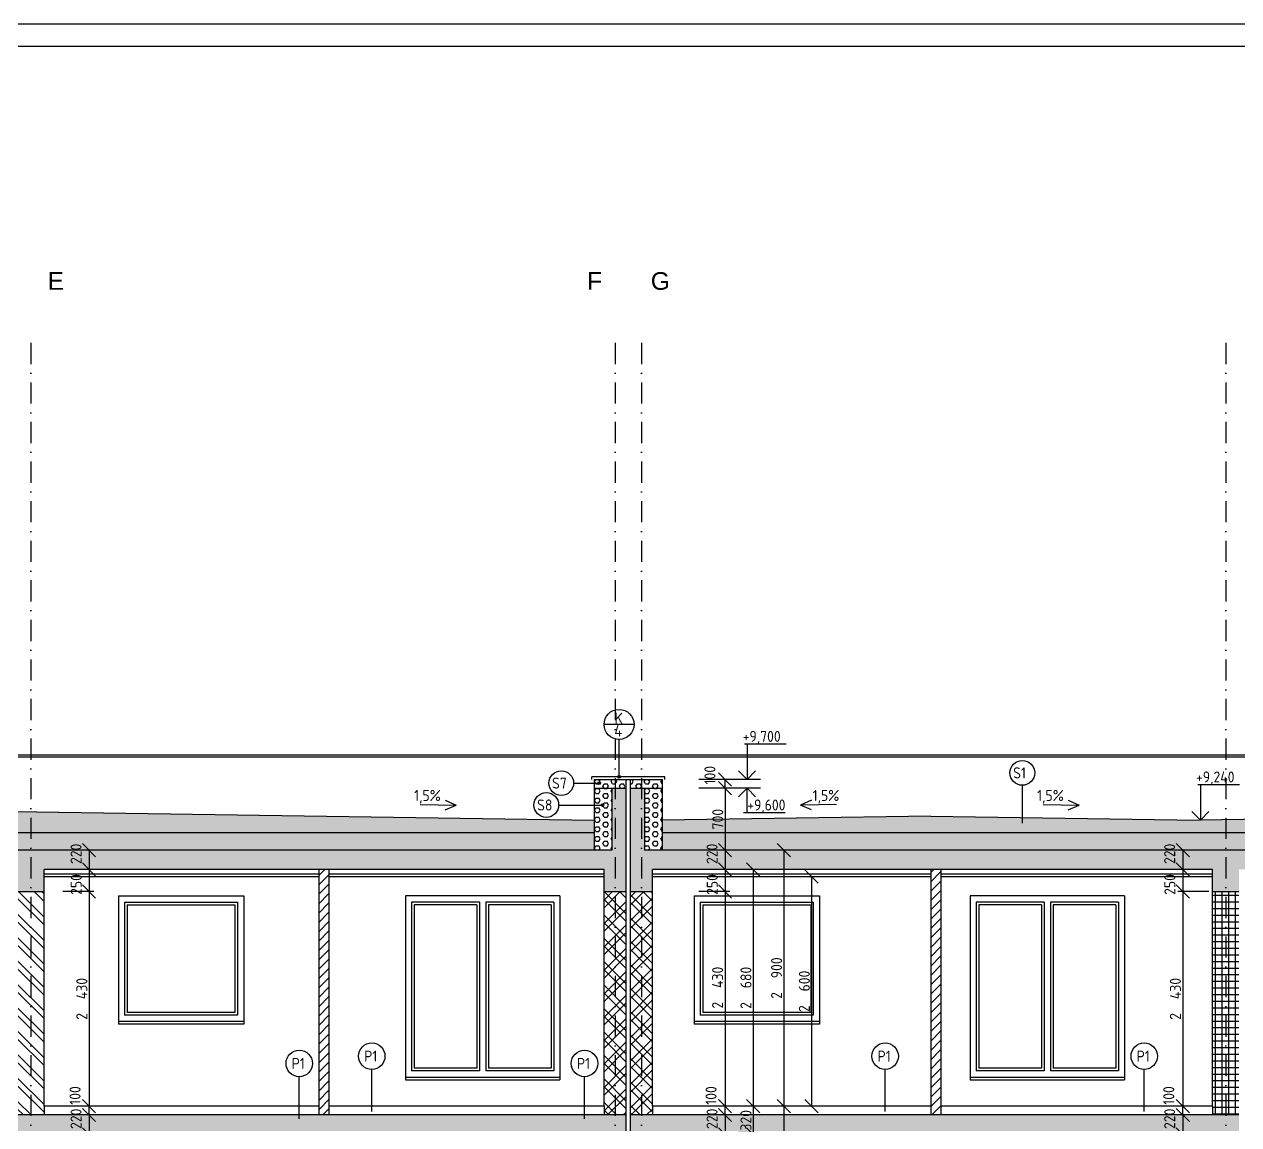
# Model space of a CAD drawing. Extents: x 3792242 to 5145247, y -1546315 to -1031918.
# Drawn here: x 4002137 to 4015889, y -1496340 to -1483880 of the extents above; entities that cross this region are included whole.
import ezdxf

# ---------------------------------------------------------------- set-up
doc = ezdxf.new("R2010")
doc.units = 0
doc.header["$MEASUREMENT"] = 0
doc.linetypes.add('BODKOCIARKOVANA_3', pattern=[5.6, 3, -1.3, 0, -1.3])
doc.layers.get('0').update_dxf_attribs({"linetype": 'CONTINUOUS'})
doc.layers.get('Defpoints').update_dxf_attribs({"color": 61, "linetype": 'CONTINUOUS'})
for name, color, linetype in [('KÓTY', 4, 'CONTINUOUS'), ('MÚRY', 1, 'CONTINUOUS'), ('OKNÁ', 143, 'CONTINUOUS'), ('osi', 253, 'CONTINUOUS'), ('POZEMOK', 7, 'CONTINUOUS'), ('TENKÁ', 7, 'CONTINUOUS'), ('ŠRAFY', 82, 'CONTINUOUS'), ('šrafy-múry', 8, 'CONTINUOUS')]:
    doc.layers.add(name, color=color, linetype=linetype)
doc.styles.add('styl1', font='arial.ttf')
doc.styles.add('STYLE1', font='isocp.shx')
doc.dimstyles.new('STANDARD-50', dxfattribs={"dimtxt": 125, "dimasz": 150, "dimexe": 10, "dimexo": 200, "dimgap": 20, "dimtad": 1, "dimdsep": 46, "dimlunit": 6, "dimtxsty": 'STYLE1', "dimblk1": 'OBLIQUE', "dimblk2": 'OBLIQUE', "dimsah": 1, "dimcen": 2.5, "dimse1": 1, "dimse2": 1, "dimadec": 0, "dimazin": 0, "dimtfac": 1, "dimtmove": 1, "dimatfit": 3, "dimldrblk": 'OBLIQUE', "dimfxl": 1, "dimtolj": 1, "dimtzin": 0, "dimarcsym": 0})
pattern_1 = [(45, (139723.04, 33513.66), (53.0330086, 194.4543648), [250, -50, 0, -50])]
pattern_2 = [(45, (-529698.46, 33513.66), (-53.0330086, 53.0330086), [])]
pattern_3 = [(135, (-573850.06, -355731.5), (-132.5825215, -132.5825215), []), (135, (-573850.06, -355643.1), (-132.5825215, -132.5825215), [])]
pattern_4 = [(45, (-529698.46, -368005.72), (-132.5825215, 132.5825215), []), (45, (-529610.07, -368005.72), (-132.5825215, 132.5825215), [])]
pattern_5 = [(0, (-1113810.456, 33513.662), (0, 37.5), [37.5, -37.5]), (90, (-1113810.456, 33513.662), (-37.5, 2e-15), [37.5, -37.5])]
pattern_6 = [(0, (-465982.956, 18680.16), (0, 54.12658774), [31.25, -62.5]), (120, (-465982.956, 18680.16), (-46.875, -27.06329387), [31.25, -62.5]), (60, (-465951.706, 18680.16), (-46.875, 27.06329387), [31.25, -62.5])]

# ---------------------------------------------------------------- blocks, each defined once
blk = doc.blocks.new('_OBLIQUE')
at = {"color": 0, "linetype": 'ByBlock'}
blk.add_line((-0.5, -0.5), (0.5, 0.5), dxfattribs=at)
blk = doc.blocks.new('*D49833')
at = {"layer": 'Defpoints', "color": 0}
for p in [(4002362, -1496230), (4002362, -1496450), (4002870, -1496450)]:
    blk.add_point(p, dxfattribs=at)
at = {"layer": 'KÓTY', "color": 0, "lineweight": -2, "ltscale": 0.25}
blk.add_line((4002870, -1496230), (4002870, -1496450), dxfattribs=at)
at = {"layer": 'KÓTY', "color": 0, "linetype": 'ByBlock', "lineweight": -2, "xscale": 150, "yscale": 150, "zscale": 150}
for p, rotation in [((4002870, -1496230), 90), ((4002870, -1496450), 270)]:
    blk.add_blockref('_OBLIQUE', p, dxfattribs=dict(at, rotation=rotation))
at = {"layer": 'KÓTY', "color": 0, "insert": (4002723, -1496273), "char_height": 125, "attachment_point": 5, "rotation": 90, "style": 'STYLE1'}
blk.add_mtext('\\A1;220', dxfattribs=at)
blk = doc.blocks.new('*D49834')
at = {"layer": 'Defpoints', "color": 0}
for p in [(4002362, -1496130), (4002870, -1496130), (4002362, -1496230)]:
    blk.add_point(p, dxfattribs=at)
at = {"layer": 'KÓTY', "color": 0, "lineweight": -2, "ltscale": 0.25}
blk.add_line((4002870, -1496230), (4002870, -1496130), dxfattribs=at)
at = {"layer": 'KÓTY', "color": 0, "linetype": 'ByBlock', "lineweight": -2, "xscale": 150, "yscale": 150, "zscale": 150}
for p, rotation in [((4002870, -1496130), 90), ((4002870, -1496230), 270)]:
    blk.add_blockref('_OBLIQUE', p, dxfattribs=dict(at, rotation=rotation))
at = {"layer": 'KÓTY', "color": 0, "insert": (4002712, -1496009), "char_height": 125, "attachment_point": 5, "rotation": 90, "style": 'STYLE1'}
blk.add_mtext('\\A1;100', dxfattribs=at)
blk = doc.blocks.new('*D49835')
at = {"layer": 'Defpoints', "color": 0}
for p in [(4002362, -1493700), (4002362, -1496130), (4002870, -1496130)]:
    blk.add_point(p, dxfattribs=at)
at = {"layer": 'KÓTY', "color": 0, "lineweight": -2, "ltscale": 0.25}
blk.add_line((4002870, -1493700), (4002870, -1496130), dxfattribs=at)
at = {"layer": 'KÓTY', "color": 0, "linetype": 'ByBlock', "lineweight": -2, "xscale": 150, "yscale": 150, "zscale": 150}
for p, rotation in [((4002870, -1493700), 90), ((4002870, -1496130), 270)]:
    blk.add_blockref('_OBLIQUE', p, dxfattribs=dict(at, rotation=rotation))
at = {"layer": 'KÓTY', "color": 0, "insert": (4002788, -1494915), "char_height": 125, "attachment_point": 5, "rotation": 90, "style": 'STYLE1'}
blk.add_mtext('\\A1;2ﾠ430', dxfattribs=at)
blk = doc.blocks.new('*D49836')
at = {"layer": 'Defpoints', "color": 0}
for p in [(4002362, -1493450), (4002362, -1493700), (4002870, -1493700)]:
    blk.add_point(p, dxfattribs=at)
at = {"layer": 'KÓTY', "color": 0, "lineweight": -2, "ltscale": 0.25}
blk.add_line((4002870, -1493450), (4002870, -1493700), dxfattribs=at)
at = {"layer": 'KÓTY', "color": 0, "linetype": 'ByBlock', "lineweight": -2, "xscale": 150, "yscale": 150, "zscale": 150}
for p, rotation in [((4002870, -1493450), 90), ((4002870, -1493700), 270)]:
    blk.add_blockref('_OBLIQUE', p, dxfattribs=dict(at, rotation=rotation))
at = {"layer": 'KÓTY', "color": 0, "insert": (4002726, -1493620), "char_height": 125, "attachment_point": 5, "rotation": 90, "style": 'STYLE1'}
blk.add_mtext('\\A1;250', dxfattribs=at)
blk = doc.blocks.new('*D49837')
at = {"layer": 'Defpoints', "color": 0}
for p in [(4002362, -1493230), (4002362, -1493450), (4002870, -1493450)]:
    blk.add_point(p, dxfattribs=at)
at = {"layer": 'KÓTY', "color": 0, "lineweight": -2, "ltscale": 0.25}
blk.add_line((4002870, -1493230), (4002870, -1493450), dxfattribs=at)
at = {"layer": 'KÓTY', "color": 0, "linetype": 'ByBlock', "lineweight": -2, "xscale": 150, "yscale": 150, "zscale": 150}
for p, rotation in [((4002870, -1493230), 90), ((4002870, -1493450), 270)]:
    blk.add_blockref('_OBLIQUE', p, dxfattribs=dict(at, rotation=rotation))
at = {"layer": 'KÓTY', "color": 0, "insert": (4002723, -1493273), "char_height": 125, "attachment_point": 5, "rotation": 90, "style": 'STYLE1'}
blk.add_mtext('\\A1;220', dxfattribs=at)
blk = doc.blocks.new('*D49849')
at = {"layer": 'Defpoints', "color": 0}
for p in [(4009564, -1496230), (4009564, -1496450), (4010072, -1496450)]:
    blk.add_point(p, dxfattribs=at)
at = {"layer": 'KÓTY', "color": 0, "lineweight": -2, "ltscale": 0.25}
blk.add_line((4010072, -1496230), (4010072, -1496450), dxfattribs=at)
at = {"layer": 'KÓTY', "color": 0, "linetype": 'ByBlock', "lineweight": -2, "xscale": 150, "yscale": 150, "zscale": 150}
for p, rotation in [((4010072, -1496230), 90), ((4010072, -1496450), 270)]:
    blk.add_blockref('_OBLIQUE', p, dxfattribs=dict(at, rotation=rotation))
at = {"layer": 'KÓTY', "color": 0, "insert": (4009925, -1496273), "char_height": 125, "attachment_point": 5, "rotation": 90, "style": 'STYLE1'}
blk.add_mtext('\\A1;220', dxfattribs=at)
blk = doc.blocks.new('*D49850')
at = {"layer": 'Defpoints', "color": 0}
for p in [(4009564, -1496130), (4010072, -1496130), (4009564, -1496230)]:
    blk.add_point(p, dxfattribs=at)
at = {"layer": 'KÓTY', "color": 0, "lineweight": -2, "ltscale": 0.25}
blk.add_line((4010072, -1496230), (4010072, -1496130), dxfattribs=at)
at = {"layer": 'KÓTY', "color": 0, "linetype": 'ByBlock', "lineweight": -2, "xscale": 150, "yscale": 150, "zscale": 150}
for p, rotation in [((4010072, -1496130), 90), ((4010072, -1496230), 270)]:
    blk.add_blockref('_OBLIQUE', p, dxfattribs=dict(at, rotation=rotation))
at = {"layer": 'KÓTY', "color": 0, "insert": (4009914, -1496009), "char_height": 125, "attachment_point": 5, "rotation": 90, "style": 'STYLE1'}
blk.add_mtext('\\A1;100', dxfattribs=at)
blk = doc.blocks.new('*D49851')
at = {"layer": 'Defpoints', "color": 0}
for p in [(4009564, -1493700), (4009564, -1496130), (4010072, -1496130)]:
    blk.add_point(p, dxfattribs=at)
at = {"layer": 'KÓTY', "color": 0, "lineweight": -2, "ltscale": 0.25}
blk.add_line((4010072, -1493700), (4010072, -1496130), dxfattribs=at)
at = {"layer": 'KÓTY', "color": 0, "linetype": 'ByBlock', "lineweight": -2, "xscale": 150, "yscale": 150, "zscale": 150}
for p, rotation in [((4010072, -1493700), 90), ((4010072, -1496130), 270)]:
    blk.add_blockref('_OBLIQUE', p, dxfattribs=dict(at, rotation=rotation))
at = {"layer": 'KÓTY', "color": 0, "insert": (4009988, -1494788), "char_height": 125, "attachment_point": 5, "rotation": 90, "style": 'STYLE1'}
blk.add_mtext('\\A1;2ﾠ430', dxfattribs=at)
blk = doc.blocks.new('*D49852')
at = {"layer": 'Defpoints', "color": 0}
for p in [(4009564, -1493450), (4009564, -1493700), (4010072, -1493700)]:
    blk.add_point(p, dxfattribs=at)
at = {"layer": 'KÓTY', "color": 0, "lineweight": -2, "ltscale": 0.25}
blk.add_line((4010072, -1493450), (4010072, -1493700), dxfattribs=at)
at = {"layer": 'KÓTY', "color": 0, "linetype": 'ByBlock', "lineweight": -2, "xscale": 150, "yscale": 150, "zscale": 150}
for p, rotation in [((4010072, -1493450), 90), ((4010072, -1493700), 270)]:
    blk.add_blockref('_OBLIQUE', p, dxfattribs=dict(at, rotation=rotation))
at = {"layer": 'KÓTY', "color": 0, "insert": (4009928, -1493620), "char_height": 125, "attachment_point": 5, "rotation": 90, "style": 'STYLE1'}
blk.add_mtext('\\A1;250', dxfattribs=at)
blk = doc.blocks.new('*D49853')
at = {"layer": 'Defpoints', "color": 0}
for p in [(4009564, -1493230), (4009564, -1493450), (4010072, -1493450)]:
    blk.add_point(p, dxfattribs=at)
at = {"layer": 'KÓTY', "color": 0, "lineweight": -2, "ltscale": 0.25}
blk.add_line((4010072, -1493230), (4010072, -1493450), dxfattribs=at)
at = {"layer": 'KÓTY', "color": 0, "linetype": 'ByBlock', "lineweight": -2, "xscale": 150, "yscale": 150, "zscale": 150}
for p, rotation in [((4010072, -1493230), 90), ((4010072, -1493450), 270)]:
    blk.add_blockref('_OBLIQUE', p, dxfattribs=dict(at, rotation=rotation))
at = {"layer": 'KÓTY', "color": 0, "insert": (4009925, -1493273), "char_height": 125, "attachment_point": 5, "rotation": 90, "style": 'STYLE1'}
blk.add_mtext('\\A1;220', dxfattribs=at)
blk = doc.blocks.new('*D49858')
at = {"layer": 'Defpoints', "color": 0}
for p in [(4009182, -1492530), (4009162, -1493230), (4010072, -1493230)]:
    blk.add_point(p, dxfattribs=at)
at = {"layer": 'KÓTY', "color": 0, "lineweight": -2, "ltscale": 0.25}
blk.add_line((4010072, -1492530), (4010072, -1493230), dxfattribs=at)
at = {"layer": 'KÓTY', "color": 0, "linetype": 'ByBlock', "lineweight": -2, "xscale": 150, "yscale": 150, "zscale": 150}
for p, rotation in [((4010072, -1492530), 90), ((4010072, -1493230), 270)]:
    blk.add_blockref('_OBLIQUE', p, dxfattribs=dict(at, rotation=rotation))
at = {"layer": 'KÓTY', "color": 0, "insert": (4009990, -1492880), "char_height": 125, "attachment_point": 5, "rotation": 90, "style": 'STYLE1'}
blk.add_mtext('\\A1;700', dxfattribs=at)
blk = doc.blocks.new('*D49859')
at = {"layer": 'Defpoints', "color": 0}
for p in [(4009182, -1492430), (4010072, -1492430), (4009182, -1492530)]:
    blk.add_point(p, dxfattribs=at)
at = {"layer": 'KÓTY', "color": 0, "lineweight": -2, "ltscale": 0.25}
blk.add_line((4010072, -1492530), (4010072, -1492430), dxfattribs=at)
at = {"layer": 'KÓTY', "color": 0, "linetype": 'ByBlock', "lineweight": -2, "xscale": 150, "yscale": 150, "zscale": 150}
for p, rotation in [((4010072, -1492430), 90), ((4010072, -1492530), 270)]:
    blk.add_blockref('_OBLIQUE', p, dxfattribs=dict(at, rotation=rotation))
at = {"layer": 'KÓTY', "color": 0, "insert": (4009901, -1492382), "char_height": 125, "attachment_point": 5, "rotation": 90, "style": 'STYLE1'}
blk.add_mtext('\\A1;100', dxfattribs=at)
blk = doc.blocks.new('*D49871')
at = {"layer": 'Defpoints', "color": 0}
for p in [(4014747, -1496230), (4014747, -1496450), (4015255, -1496450)]:
    blk.add_point(p, dxfattribs=at)
at = {"layer": 'KÓTY', "color": 0, "lineweight": -2, "ltscale": 0.25}
blk.add_line((4015255, -1496230), (4015255, -1496450), dxfattribs=at)
at = {"layer": 'KÓTY', "color": 0, "linetype": 'ByBlock', "lineweight": -2, "xscale": 150, "yscale": 150, "zscale": 150}
for p, rotation in [((4015255, -1496230), 90), ((4015255, -1496450), 270)]:
    blk.add_blockref('_OBLIQUE', p, dxfattribs=dict(at, rotation=rotation))
at = {"layer": 'KÓTY', "color": 0, "insert": (4015107, -1496273), "char_height": 125, "attachment_point": 5, "rotation": 90, "style": 'STYLE1'}
blk.add_mtext('\\A1;220', dxfattribs=at)
blk = doc.blocks.new('*D49872')
at = {"layer": 'Defpoints', "color": 0}
for p in [(4014747, -1496130), (4015255, -1496130), (4014747, -1496230)]:
    blk.add_point(p, dxfattribs=at)
at = {"layer": 'KÓTY', "color": 0, "lineweight": -2, "ltscale": 0.25}
blk.add_line((4015255, -1496230), (4015255, -1496130), dxfattribs=at)
at = {"layer": 'KÓTY', "color": 0, "linetype": 'ByBlock', "lineweight": -2, "xscale": 150, "yscale": 150, "zscale": 150}
for p, rotation in [((4015255, -1496130), 90), ((4015255, -1496230), 270)]:
    blk.add_blockref('_OBLIQUE', p, dxfattribs=dict(at, rotation=rotation))
at = {"layer": 'KÓTY', "color": 0, "insert": (4015097, -1496009), "char_height": 125, "attachment_point": 5, "rotation": 90, "style": 'STYLE1'}
blk.add_mtext('\\A1;100', dxfattribs=at)
blk = doc.blocks.new('*D49873')
at = {"layer": 'Defpoints', "color": 0}
for p in [(4014747, -1493700), (4014747, -1496130), (4015255, -1496130)]:
    blk.add_point(p, dxfattribs=at)
at = {"layer": 'KÓTY', "color": 0, "lineweight": -2, "ltscale": 0.25}
blk.add_line((4015255, -1493700), (4015255, -1496130), dxfattribs=at)
at = {"layer": 'KÓTY', "color": 0, "linetype": 'ByBlock', "lineweight": -2, "xscale": 150, "yscale": 150, "zscale": 150}
for p, rotation in [((4015255, -1493700), 90), ((4015255, -1496130), 270)]:
    blk.add_blockref('_OBLIQUE', p, dxfattribs=dict(at, rotation=rotation))
at = {"layer": 'KÓTY', "color": 0, "insert": (4015172, -1494915), "char_height": 125, "attachment_point": 5, "rotation": 90, "style": 'STYLE1'}
blk.add_mtext('\\A1;2ﾠ430', dxfattribs=at)
blk = doc.blocks.new('*D49874')
at = {"layer": 'Defpoints', "color": 0}
for p in [(4014747, -1493450), (4014747, -1493700), (4015255, -1493700)]:
    blk.add_point(p, dxfattribs=at)
at = {"layer": 'KÓTY', "color": 0, "lineweight": -2, "ltscale": 0.25}
blk.add_line((4015255, -1493450), (4015255, -1493700), dxfattribs=at)
at = {"layer": 'KÓTY', "color": 0, "linetype": 'ByBlock', "lineweight": -2, "xscale": 150, "yscale": 150, "zscale": 150}
for p, rotation in [((4015255, -1493450), 90), ((4015255, -1493700), 270)]:
    blk.add_blockref('_OBLIQUE', p, dxfattribs=dict(at, rotation=rotation))
at = {"layer": 'KÓTY', "color": 0, "insert": (4015110, -1493620), "char_height": 125, "attachment_point": 5, "rotation": 90, "style": 'STYLE1'}
blk.add_mtext('\\A1;250', dxfattribs=at)
blk = doc.blocks.new('*D49875')
at = {"layer": 'Defpoints', "color": 0}
for p in [(4014747, -1493230), (4014747, -1493450), (4015255, -1493450)]:
    blk.add_point(p, dxfattribs=at)
at = {"layer": 'KÓTY', "color": 0, "lineweight": -2, "ltscale": 0.25}
blk.add_line((4015255, -1493230), (4015255, -1493450), dxfattribs=at)
at = {"layer": 'KÓTY', "color": 0, "linetype": 'ByBlock', "lineweight": -2, "xscale": 150, "yscale": 150, "zscale": 150}
for p, rotation in [((4015255, -1493230), 90), ((4015255, -1493450), 270)]:
    blk.add_blockref('_OBLIQUE', p, dxfattribs=dict(at, rotation=rotation))
at = {"layer": 'KÓTY', "color": 0, "insert": (4015107, -1493273), "char_height": 125, "attachment_point": 5, "rotation": 90, "style": 'STYLE1'}
blk.add_mtext('\\A1;220', dxfattribs=at)
blk = doc.blocks.new('*D49950')
at = {"layer": 'Defpoints', "color": 0}
for p in [(4009569, -1493450), (4009569, -1496130), (4010392, -1496130)]:
    blk.add_point(p, dxfattribs=at)
at = {"layer": 'KÓTY', "color": 0, "lineweight": -2, "ltscale": 0.25}
blk.add_line((4010392, -1493450), (4010392, -1496130), dxfattribs=at)
at = {"layer": 'KÓTY', "color": 0, "linetype": 'ByBlock', "lineweight": -2, "xscale": 150, "yscale": 150, "zscale": 150}
for p, rotation in [((4010392, -1493450), 90), ((4010392, -1496130), 270)]:
    blk.add_blockref('_OBLIQUE', p, dxfattribs=dict(at, rotation=rotation))
at = {"layer": 'KÓTY', "color": 0, "insert": (4010309, -1494790), "char_height": 125, "attachment_point": 5, "rotation": 90, "style": 'STYLE1'}
blk.add_mtext('\\A1;2ﾠ680', dxfattribs=at)
blk = doc.blocks.new('*D49951')
at = {"layer": 'Defpoints', "color": 0}
for p in [(4010392, -1496130), (4010392, -1496450), (4010392, -1496450)]:
    blk.add_point(p, dxfattribs=at)
at = {"layer": 'KÓTY', "color": 0, "lineweight": -2, "ltscale": 0.25}
blk.add_line((4010392, -1496130), (4010392, -1496450), dxfattribs=at)
at = {"layer": 'KÓTY', "color": 0, "linetype": 'ByBlock', "lineweight": -2, "xscale": 150, "yscale": 150, "zscale": 150}
for p, rotation in [((4010392, -1496130), 90), ((4010392, -1496450), 270)]:
    blk.add_blockref('_OBLIQUE', p, dxfattribs=dict(at, rotation=rotation))
at = {"layer": 'KÓTY', "color": 0, "insert": (4010309, -1496290), "char_height": 125, "attachment_point": 5, "rotation": 90, "style": 'STYLE1'}
blk.add_mtext('\\A1;320', dxfattribs=at)
blk = doc.blocks.new('*D49957')
at = {"layer": 'Defpoints', "color": 0}
for p in [(4010738, -1493230), (4010738, -1496130), (4010738, -1496130)]:
    blk.add_point(p, dxfattribs=at)
at = {"layer": 'KÓTY', "color": 0, "lineweight": -2, "ltscale": 0.25}
blk.add_line((4010738, -1493230), (4010738, -1496130), dxfattribs=at)
at = {"layer": 'KÓTY', "color": 0, "linetype": 'ByBlock', "lineweight": -2, "xscale": 150, "yscale": 150, "zscale": 150}
for p, rotation in [((4010738, -1493230), 90), ((4010738, -1496130), 270)]:
    blk.add_blockref('_OBLIQUE', p, dxfattribs=dict(at, rotation=rotation))
at = {"layer": 'KÓTY', "color": 0, "insert": (4010656, -1494680), "char_height": 125, "attachment_point": 5, "rotation": 90, "style": 'STYLE1'}
blk.add_mtext('\\A1;2ﾠ900', dxfattribs=at)
blk = doc.blocks.new('*D49958')
at = {"layer": 'Defpoints', "color": 0}
for p in [(4010738, -1496130), (4010738, -1499130), (4010738, -1499130)]:
    blk.add_point(p, dxfattribs=at)
at = {"layer": 'KÓTY', "color": 0, "lineweight": -2, "ltscale": 0.25}
blk.add_line((4010738, -1496130), (4010738, -1499130), dxfattribs=at)
at = {"layer": 'KÓTY', "color": 0, "linetype": 'ByBlock', "lineweight": -2, "xscale": 150, "yscale": 150, "zscale": 150}
for p, rotation in [((4010738, -1496130), 90), ((4010738, -1499130), 270)]:
    blk.add_blockref('_OBLIQUE', p, dxfattribs=dict(at, rotation=rotation))
at = {"layer": 'KÓTY', "color": 0, "insert": (4010656, -1497630), "char_height": 125, "attachment_point": 5, "rotation": 90, "style": 'STYLE1'}
blk.add_mtext('\\A1;3ﾠ000', dxfattribs=at)
blk = doc.blocks.new('*D49961')
at = {"layer": 'Defpoints', "color": 0}
for p in [(4010713, -1493530), (4010713, -1496130), (4011052, -1496130)]:
    blk.add_point(p, dxfattribs=at)
at = {"layer": 'KÓTY', "color": 0, "lineweight": -2, "ltscale": 0.25}
blk.add_line((4011052, -1493530), (4011052, -1496130), dxfattribs=at)
at = {"layer": 'KÓTY', "color": 0, "linetype": 'ByBlock', "lineweight": -2, "xscale": 150, "yscale": 150, "zscale": 150}
for p, rotation in [((4011052, -1493530), 90), ((4011052, -1496130), 270)]:
    blk.add_blockref('_OBLIQUE', p, dxfattribs=dict(at, rotation=rotation))
at = {"layer": 'KÓTY', "color": 0, "insert": (4010970, -1494830), "char_height": 125, "attachment_point": 5, "rotation": 90, "style": 'STYLE1'}
blk.add_mtext('\\A1;2ﾠ600', dxfattribs=at)

msp = doc.modelspace()

# ---------------------------------------------------------------- hatches: boundary and pattern name
at = {"layer": 'TENKÁ'}
h = msp.add_hatch(color=256, dxfattribs=at)
h.dxf.hatch_style = 1
h.paths.add_polyline_path([(4008646.044, -1492457.338, 2.414213563), (4008661.044, -1492472.338, 0.414213562)])
h = msp.add_hatch(color=256, dxfattribs=at)
h.dxf.hatch_style = 1
h.paths.add_polyline_path([(4008872.044, -1492385.108, 2.414213562), (4008887.044, -1492400.108, 0.414213562)])
h = msp.add_hatch(color=256, dxfattribs=at)
h.dxf.hatch_style = 1
h.paths.add_polyline_path([(4008684.044, -1492705.014, 2.414213563), (4008699.044, -1492720.014, 0.414213562)])
at = {"layer": 'ŠRAFY'}
h = msp.add_hatch(dxfattribs=at)
h.set_pattern_fill('HEX', color=256, scale=250)
h.set_pattern_definition(pattern_6)
h.paths.add_polyline_path([(4008592.044, -1492430.108), (4008592.044, -1492530.108), (4008792.044, -1492530.108), (4008952.044, -1492530.108), (4008952.044, -1492430.108)])
h = msp.add_hatch(dxfattribs=at)
h.set_pattern_fill('HEX', color=256, scale=250)
h.set_pattern_definition(pattern_6)
h.paths.add_polyline_path([(4009002.044, -1492530.108), (4009162.044, -1492530.108), (4009362.044, -1492530.108), (4009362.044, -1492430.108), (4009002.044, -1492430.108)])
h = msp.add_hatch(dxfattribs=at)
h.set_pattern_fill('HEX', color=256, scale=250)
h.set_pattern_definition(pattern_6)
h.paths.add_polyline_path([(4008592.044, -1493230.108), (4008792.044, -1493230.108), (4008792.044, -1492530.108), (4008592.044, -1492530.108), (4008592.044, -1492890.108), (4008592.044, -1493030.108)])
h = msp.add_hatch(dxfattribs=at)
h.set_pattern_fill('HEX', color=256, scale=250)
h.set_pattern_definition(pattern_6)
h.paths.add_polyline_path([(4009162.044, -1493230.108), (4009362.044, -1493230.108), (4009362.044, -1492890.108), (4009362.044, -1492530.108), (4009162.044, -1492530.108)])
h = msp.add_hatch(dxfattribs=at)
h.set_pattern_fill('SQUARE', color=256, scale=300)
h.set_pattern_definition(pattern_5)
h.paths.add_polyline_path([(4030172.044, -1493030.108), (4030337.257, -1493030.108), (4030422.044, -1493030.108), (4030422.044, -1493110.108), (4030422.044, -1493230.108), (4030422.044, -1493450.108), (4030054.221, -1493450.108), (4029304.221, -1493450.108), (4029172.044, -1493450.108), (4029172.044, -1493500.108), (4030431.886, -1493500.108), (4030429.543, -1492725.102), (4030416.945, -1492725.102), (4030414.132, -1492847.55), (4030406.074, -1492864.039), (4030413.851, -1492868.53), (4030416.945, -1492873.696), (4030413.57, -1492877.915), (4030414.132, -1492997.55), (4030406.074, -1493014.039), (4030413.851, -1493018.53), (4030415.532, -1493022.29), (4030382.821, -1493022.29), (4030377.158, -1493022.29), (4030373.606, -1493025.102), (4030340.632, -1493022.29), (4030340.07, -1493015.563), (4030340.07, -1492878.477), (4030337.257, -1492875.102), (4030337.257, -1492803.248), (4030282.857, -1492803.248), (4029130.474, -1492785.132), (4022132.044, -1492890.108), (4020592.044, -1492812.858), (4018192.044, -1492848.858), (4015442.044, -1492890.108), (4013439.044, -1492860.063), (4012402.044, -1492844.508), (4009362.044, -1492890.108), (4009362.044, -1493030.108)])
h.paths.add_polyline_path([(4009864.544, -1493023.907), (4009864.544, -1492736.309), (4010114.544, -1492736.309), (4010114.544, -1493023.907)], flags=24)
h.paths.add_polyline_path([(4030409.916, -1493013.01), (4030413.851, -1493018.53), (4030406.074, -1493014.039), (4030414.132, -1492997.55)], flags=16)
h.paths.add_polyline_path([(4030414.132, -1492847.55), (4030409.916, -1492863.01), (4030413.851, -1492868.53), (4030406.074, -1492864.039)], flags=16)
edge = h.paths.add_edge_path(flags=16)
edge.add_arc((4030310.539, -1493018.696), 1.406, 93.3424489, 81.0237425, ccw=False)
edge = h.paths.add_edge_path(flags=16)
edge.add_arc((4030297.414, -1493023.696), 1.406, 0.0001816, 270, ccw=False)
edge = h.paths.add_edge_path(flags=16)
edge.add_arc((4030292.056, -1493018.045), 4.463, 355.5966417, 318.7537645)
edge = h.paths.add_edge_path(flags=16)
edge.add_arc((4030295.445, -1493021.549), 0.563, 180.0018328, 93.3409002, ccw=False)
edge = h.paths.add_edge_path(flags=16)
edge.add_arc((4030308.57, -1493021.727), 0.562, 269.9985301, 217.3621605, ccw=False)
edge = h.paths.add_edge_path(flags=16)
edge.add_arc((4030299.382, -1493021.727), 0.562, 270.0014701, 359.9963955)
h.paths.add_polyline_path([(4029357.044, -1493417.137), (4029357.044, -1493129.539), (4029607.044, -1493129.539), (4029607.044, -1493417.137)], flags=24)
h.paths.add_polyline_path([(4022658.044, -1493417.137), (4022658.044, -1493129.539), (4022908.044, -1493129.539), (4022908.044, -1493417.137)], flags=24)
h.paths.add_polyline_path([(4014982.044, -1493417.137), (4014982.044, -1493129.539), (4015232.044, -1493129.539), (4015232.044, -1493417.137)], flags=24)
h.paths.add_polyline_path([(4009799.544, -1493417.137), (4009799.544, -1493129.539), (4010049.544, -1493129.539), (4010049.544, -1493417.137)], flags=24)
h = msp.add_hatch(dxfattribs=at)
h.set_pattern_fill('SQUARE', color=256, scale=300)
h.set_pattern_definition(pattern_5)
h.paths.add_polyline_path([(4008592.044, -1493030.108), (4008592.044, -1492890.108), (4002277.044, -1492795.383), (4000039.044, -1492828.953), (3996116.544, -1492887.791), (3995962.044, -1492890.108), (3995962.044, -1493030.108), (4000837.503, -1493030.108)])
h.paths.add_polyline_path([(3997794.846, -1492803.397), (3998301.645, -1492803.397), (3998301.645, -1493003.511), (3997794.846, -1493003.511)], flags=9)
h = msp.add_hatch(dxfattribs=at)
h.set_pattern_fill('SQUARE', color=256, scale=300)
h.set_pattern_definition(pattern_5)
h.paths.add_polyline_path([(3997846.003, -1493230.108), (4008592.044, -1493230.108), (4008592.044, -1493030.108), (3997846.003, -1493030.108), (3997846.003, -1493230.108)])
h = msp.add_hatch(dxfattribs=at)
h.set_pattern_fill('SQUARE', color=256, scale=300)
h.set_pattern_definition(pattern_5)
h.paths.add_polyline_path([(4030172.044, -1493030.108), (4009362.044, -1493030.108), (4009362.044, -1493230.108), (4030172.044, -1493230.108), (4030172.044, -1493110.108)])
h.paths.add_polyline_path([(4029357.044, -1493417.137), (4029357.044, -1493129.539), (4029607.044, -1493129.539), (4029607.044, -1493417.137)], flags=24)
h.paths.add_polyline_path([(4022658.044, -1493417.137), (4022658.044, -1493129.539), (4022908.044, -1493129.539), (4022908.044, -1493417.137)], flags=24)
h.paths.add_polyline_path([(4014982.044, -1493417.137), (4014982.044, -1493129.539), (4015232.044, -1493129.539), (4015232.044, -1493417.137)], flags=24)
h.paths.add_polyline_path([(4009799.544, -1493417.137), (4009799.544, -1493129.539), (4010049.544, -1493129.539), (4010049.544, -1493417.137)], flags=24)
at = {"layer": 'ŠRAFY', "ltscale": 0.25}
h = msp.add_hatch(dxfattribs=at)
h.set_pattern_fill('ANSI31', color=256, scale=600, style=0)
h.set_pattern_definition(pattern_2)
h.paths.add_polyline_path([(4005587.044, -1496230.108), (4005587.044, -1496130.108), (4005587.044, -1493450.108), (4005472.044, -1493450.108), (4005472.044, -1496130.108), (4005472.044, -1496230.108)])
h = msp.add_hatch(dxfattribs=at)
h.set_pattern_fill('ANSI31', color=256, scale=600, style=0)
h.set_pattern_definition(pattern_2)
h.paths.add_polyline_path([(4012517.044, -1496230.108), (4012517.044, -1496130.108), (4012517.044, -1493450.108), (4012402.044, -1493450.108), (4012402.044, -1496130.108), (4012402.044, -1496230.108)])
at = {"layer": 'ŠRAFY'}
h = msp.add_hatch(dxfattribs=at)
h.set_pattern_fill('ANSI32', color=256, scale=500, angle=90)
h.set_pattern_definition([(135, (-573850.06, -355731.5), (-132.5825215, -132.5825215), []), (135, (-573850.06, -355643.1), (-132.5825215, -132.5825215), [])])
h.paths.add_polyline_path([(4002362.044, -1496230.108), (4002362.044, -1496130.108), (4002362.044, -1493700.108), (4002062.044, -1493700.108), (4002062.044, -1496130.108), (4002062.044, -1496230.108)])
h = msp.add_hatch(dxfattribs=at)
h.set_pattern_fill('ANSI32', color=256, scale=500, angle=90)
h.set_pattern_definition(pattern_3)
h.paths.add_polyline_path([(4008702.044, -1493700.108), (4008702.044, -1496130.108), (4008702.044, -1496230.108), (4008952.044, -1496230.108), (4008952.044, -1493700.108)])
h = msp.add_hatch(dxfattribs=at)
h.set_pattern_fill('ANSI32', color=256, scale=500)
h.set_pattern_definition(pattern_4)
h.paths.add_polyline_path([(4008702.044, -1493700.108), (4008702.044, -1496130.108), (4008702.044, -1496230.108), (4008952.044, -1496230.108), (4008952.044, -1493700.108)])
h = msp.add_hatch(dxfattribs=at)
h.set_pattern_fill('ANSI32', color=256, scale=500, angle=90)
h.set_pattern_definition(pattern_3)
h.paths.add_polyline_path([(4009252.044, -1493700.108), (4009002.044, -1493700.108), (4009002.044, -1496230.108), (4009252.044, -1496230.108), (4009252.044, -1496130.108)])
h = msp.add_hatch(dxfattribs=at)
h.set_pattern_fill('ANSI32', color=256, scale=500)
h.set_pattern_definition(pattern_4)
h.paths.add_polyline_path([(4009252.044, -1493700.108), (4009002.044, -1493700.108), (4009002.044, -1496230.108), (4009252.044, -1496230.108), (4009252.044, -1496130.108)])
at = {"layer": 'ŠRAFY', "ltscale": 0.25}
h = msp.add_hatch(dxfattribs=at)
h.set_pattern_fill('ANSI37', color=256, scale=600, angle=45)
h.set_pattern_definition([(90, (-4394274.13, 206283.9), (-75, 1e-14), []), (180, (-4394274.13, 206283.9), (-1e-14, -75), [])])
h.paths.add_polyline_path([(4015892.044, -1496230.108), (4015892.044, -1496130.108), (4015892.044, -1493700.108), (4015592.044, -1493700.108), (4015592.044, -1496130.108), (4015592.044, -1496230.108)])
at = {"layer": 'šrafy-múry'}
h = msp.add_hatch(dxfattribs=at)
h.set_pattern_fill('ANSI36', color=253, scale=800, angle=360)
h.set_pattern_definition(pattern_1)
h.paths.add_polyline_path([(4030422.044, -1493230.108), (4009362.044, -1493230.108), (4009162.044, -1493230.108), (4009162.044, -1492530.108), (4009002.044, -1492530.108), (4009002.044, -1493700.108), (4009252.044, -1493700.108), (4009252.044, -1493450.108), (4012402.044, -1493450.108), (4012517.044, -1493450.108), (4015592.044, -1493450.108), (4015592.044, -1493700.108), (4015892.044, -1493700.108), (4015892.044, -1493450.108), (4022232.044, -1493450.108), (4022232.044, -1493700.108), (4022532.044, -1493700.108), (4022532.044, -1493450.108), (4028872.044, -1493450.108), (4028872.044, -1493700.108), (4029172.044, -1493700.108), (4029172.044, -1493450.108), (4030422.044, -1493450.108)])
h.paths.add_polyline_path([(4031322.044, -1493450.108), (4032187.044, -1493450.108), (4032302.044, -1493450.108), (4035512.044, -1493450.108), (4035512.044, -1493700.108), (4035812.044, -1493700.108), (4035812.044, -1493450.108), (4042092.044, -1493450.108), (4042092.044, -1493700.108), (4042432.044, -1493700.108), (4042432.044, -1492280.108), (4042272.044, -1492280.108), (4042272.044, -1493230.108), (4042072.044, -1493230.108), (4031322.044, -1493230.108)])
h = msp.add_hatch(dxfattribs=at)
h.set_pattern_fill('ANSI36', color=253, scale=800, angle=360)
h.set_pattern_definition(pattern_1)
h.paths.add_polyline_path([(3983657.044, -1493450.108), (3983737.044, -1493450.108), (3988782.044, -1493450.108), (3988782.044, -1493700.108), (3989082.044, -1493700.108), (3989082.044, -1493450.108), (3989082.044, -1493230.108), (3983657.044, -1493230.108)])
h.paths.add_polyline_path([(3991382.044, -1493450.108), (3995422.044, -1493450.108), (3995422.044, -1493700.108), (3995722.044, -1493700.108), (3995722.044, -1493450.108), (4002062.044, -1493450.108), (4002062.044, -1493700.108), (4002362.044, -1493700.108), (4002362.044, -1493450.108), (4005472.044, -1493450.108), (4005587.044, -1493450.108), (4008702.044, -1493450.108), (4008702.044, -1493700.108), (4008952.044, -1493700.108), (4008952.044, -1492530.108), (4008792.044, -1492530.108), (4008792.044, -1493230.108), (3991382.044, -1493230.108)])
h = msp.add_hatch(dxfattribs=at)
h.set_pattern_fill('ANSI36', color=253, scale=800, angle=360)
h.set_pattern_definition(pattern_1)
h.paths.add_polyline_path([(3989082.044, -1496230.108), (3983657.044, -1496230.108), (3983657.044, -1496450.108), (3983737.044, -1496450.108), (3988782.044, -1496450.108), (3988782.044, -1496700.108), (3989082.044, -1496700.108), (3989082.044, -1496450.108)])
h.paths.add_polyline_path([(3995422.044, -1496700.108), (3995722.044, -1496700.108), (3995722.044, -1496450.108), (4002062.044, -1496450.108), (4002062.044, -1496700.108), (4002362.044, -1496700.108), (4002362.044, -1496450.108), (4005472.044, -1496450.108), (4005587.044, -1496450.108), (4008702.044, -1496450.108), (4008702.044, -1496700.108), (4008952.044, -1496700.108), (4008952.044, -1496230.108), (3991382.044, -1496230.108), (3991382.044, -1496450.108), (3995422.044, -1496450.108)])
h = msp.add_hatch(dxfattribs=at)
h.set_pattern_fill('ANSI36', color=253, scale=800, angle=360)
h.set_pattern_definition(pattern_1)
h.paths.add_polyline_path([(4018192.044, -1496450.108), (4022232.044, -1496450.108), (4022232.044, -1496700.108), (4022532.044, -1496700.108), (4022532.044, -1496450.108), (4028872.044, -1496450.108), (4028872.044, -1496700.108), (4029172.044, -1496700.108), (4029172.044, -1496450.108), (4032187.044, -1496450.108), (4032302.044, -1496450.108), (4035512.044, -1496450.108), (4035512.044, -1496700.108), (4035812.044, -1496700.108), (4035812.044, -1496450.108), (4035812.044, -1496230.108), (4018192.044, -1496230.108)])
h.paths.add_polyline_path([(4038112.044, -1496450.108), (4038312.044, -1496450.108), (4042092.044, -1496450.108), (4042092.044, -1496700.108), (4042432.044, -1496700.108), (4042432.044, -1496230.108), (4038312.044, -1496230.108), (4038112.044, -1496230.108)])
h.paths.add_polyline_path([(4015892.044, -1496230.108), (4009002.044, -1496230.108), (4009002.044, -1496700.108), (4009252.044, -1496700.108), (4009252.044, -1496450.108), (4012402.044, -1496450.108), (4012517.044, -1496450.108), (4015592.044, -1496450.108), (4015592.044, -1496700.108), (4015892.044, -1496700.108), (4015892.044, -1496450.108)])

# ---------------------------------------------------------------- linework, layer by layer
at = {"layer": 'KÓTY', "ltscale": 0.25}
for p, q in [((4010125.446, -1492430.108), (4009775.446, -1492430.108)), ((4010475.446, -1492430.108), (4010125.446, -1492430.108)), ((4010125.446, -1492530.108), (4009775.446, -1492530.108)), ((4010475.446, -1492530.108), (4010125.446, -1492530.108)), ((4002923.446, -1493700.108), (4002573.446, -1493700.108)), ((4010125.446, -1493700.108), (4009775.446, -1493700.108)), ((4015549.946, -1493700.108), (4015199.946, -1493700.108))]:
    msp.add_line(p, q, dxfattribs=at)
at = {"layer": 'MÚRY'}
for p, q in [((4008592.044, -1492430.108), (4008592.044, -1492890.108)), ((4008592.044, -1492430.108), (4009362.044, -1492430.108)), ((4009362.044, -1492430.108), (4009362.044, -1492890.108)), ((4002277.044, -1492795.383), (3995962.044, -1492890.108)), ((4002277.044, -1492795.383), (4008592.044, -1492890.108)), ((4012402.044, -1492844.508), (4009362.044, -1492890.108)), ((4012402.044, -1492844.508), (4015442.044, -1492890.108)), ((4020592.044, -1492812.858), (4015442.044, -1492890.108)), ((4002362.044, -1496130.108), (4002362.044, -1493450.108)), ((4005472.044, -1493450.108), (4002362.044, -1493450.108)), ((4005472.044, -1493450.108), (4005472.044, -1496130.108)), ((4005587.044, -1493450.108), (4005587.044, -1496130.108)), ((4008702.044, -1493450.108), (4005587.044, -1493450.108)), ((4008702.044, -1496130.108), (4008702.044, -1493450.108)), ((4009252.044, -1496130.108), (4009252.044, -1493450.108)), ((4012402.044, -1493450.108), (4009252.044, -1493450.108)), ((4012402.044, -1493450.108), (4012402.044, -1496130.108)), ((4012517.044, -1493450.108), (4012517.044, -1496130.108)), ((4015592.044, -1493450.108), (4012517.044, -1493450.108)), ((4015592.044, -1496130.108), (4015592.044, -1493450.108)), ((4005472.044, -1496130.108), (4002362.044, -1496130.108)), ((4008702.044, -1496130.108), (4005587.044, -1496130.108)), ((4012402.044, -1496130.108), (4009252.044, -1496130.108)), ((4015592.044, -1496130.108), (4012517.044, -1496130.108))]:
    msp.add_line(p, q, dxfattribs=at)
at = {"layer": 'OKNÁ', "ltscale": 0.25}
for p, q in [((4008357.544, -1492472.338), (4008646.044, -1492472.338)), ((4013439.044, -1492926.345), (4013439.044, -1492496.477)), ((4008188.044, -1492720.014), (4008684.044, -1492720.014)), ((4005250.846, -1496273.946), (4005250.846, -1495796.27)), ((4006071.346, -1496191.676), (4006071.346, -1495714)), ((4008480.846, -1496273.946), (4008480.846, -1495796.27)), ((4011884.846, -1496191.676), (4011884.846, -1495714)), ((4014819.346, -1496191.676), (4014819.346, -1495714))]:
    msp.add_line(p, q, dxfattribs=at)
at = {"layer": 'OKNÁ'}
for p, q in [((4003302.044, -1493850.108), (4004522.044, -1493850.108)), ((4003302.044, -1493850.108), (4003302.044, -1495070.108)), ((4004522.044, -1493850.108), (4004522.044, -1495070.108)), ((4007262.044, -1493850.108), (4006552.044, -1493850.108)), ((4006552.044, -1493850.108), (4006552.044, -1495700.108)), ((4007262.044, -1493850.108), (4007262.044, -1495700.108)), ((4008102.044, -1493850.108), (4007392.044, -1493850.108)), ((4007392.044, -1493850.108), (4007392.044, -1495700.108)), ((4008102.044, -1493850.108), (4008102.044, -1495700.108)), ((4009822.044, -1493850.108), (4011042.044, -1493850.108)), ((4009822.044, -1493850.108), (4009822.044, -1495070.108)), ((4011042.044, -1493850.108), (4011042.044, -1495070.108)), ((4013657.044, -1493850.108), (4012947.044, -1493850.108)), ((4012947.044, -1493850.108), (4012947.044, -1495700.108)), ((4013657.044, -1493850.108), (4013657.044, -1495700.108)), ((4014497.044, -1493850.108), (4013787.044, -1493850.108)), ((4013787.044, -1493850.108), (4013787.044, -1495700.108)), ((4014497.044, -1493850.108), (4014497.044, -1495700.108)), ((4004522.044, -1495070.108), (4003302.044, -1495070.108)), ((4011042.044, -1495070.108), (4009822.044, -1495070.108)), ((4007262.044, -1495700.108), (4006552.044, -1495700.108)), ((4008102.044, -1495700.108), (4007392.044, -1495700.108)), ((4013657.044, -1495700.108), (4012947.044, -1495700.108)), ((4014497.044, -1495700.108), (4013787.044, -1495700.108))]:
    msp.add_line(p, q, dxfattribs=at)
at = {"layer": 'OKNÁ', "ltscale": 0.25}
for centre, radius in [((4013439.044, -1492356.477), 140), ((4008217.544, -1492472.338), 140), ((4008217.544, -1492472.338), 140), ((4008048.044, -1492720.014), 140), ((4005250.846, -1495646.27), 150), ((4006071.346, -1495564), 150), ((4008480.846, -1495646.27), 150), ((4011884.846, -1495564), 150), ((4014819.346, -1495564), 150)]:
    msp.add_circle(centre, radius, dxfattribs=at)
at = {"layer": 'osi', "linetype": 'BODKOCIARKOVANA_3', "ltscale": 80}
for p, q in [((4002212.044, -1487486.244), (4002212.044, -1507826.838)), ((4008827.044, -1487486.244), (4008827.044, -1507826.838)), ((4009127.044, -1487486.244), (4009127.044, -1507826.838)), ((4015742.044, -1487486.244), (4015742.044, -1507826.838))]:
    msp.add_line(p, q, dxfattribs=at)
at = {"layer": 'POZEMOK'}
for p, q in [((4003202.044, -1493750.108), (4004622.044, -1493750.108)), ((4003202.044, -1493750.108), (4003202.044, -1495200.108)), ((4003272.044, -1493820.108), (4004552.044, -1493820.108)), ((4003272.044, -1493820.108), (4003272.044, -1495100.108)), ((4004552.044, -1493820.108), (4004552.044, -1495100.108)), ((4004622.044, -1493750.108), (4004622.044, -1495200.108)), ((4006452.044, -1493750.108), (4006452.044, -1495830.108)), ((4008202.044, -1493750.108), (4006452.044, -1493750.108)), ((4007292.044, -1493820.108), (4006522.044, -1493820.108)), ((4006522.044, -1493820.108), (4006522.044, -1495730.108)), ((4007292.044, -1493820.108), (4007292.044, -1495730.108)), ((4008132.044, -1493820.108), (4007362.044, -1493820.108)), ((4007362.044, -1493820.108), (4007362.044, -1495730.108)), ((4008132.044, -1493820.108), (4008132.044, -1495730.108)), ((4008202.044, -1493750.108), (4008202.044, -1495830.108)), ((4009722.044, -1493750.108), (4011142.044, -1493750.108)), ((4009722.044, -1493750.108), (4009722.044, -1495200.108)), ((4009792.044, -1493820.108), (4011072.044, -1493820.108)), ((4009792.044, -1493820.108), (4009792.044, -1495100.108)), ((4011072.044, -1493820.108), (4011072.044, -1495100.108)), ((4011142.044, -1493750.108), (4011142.044, -1495200.108)), ((4012847.044, -1493750.108), (4012847.044, -1495830.108)), ((4014597.044, -1493750.108), (4012847.044, -1493750.108)), ((4013687.044, -1493820.108), (4012917.044, -1493820.108)), ((4012917.044, -1493820.108), (4012917.044, -1495730.108)), ((4013687.044, -1493820.108), (4013687.044, -1495730.108)), ((4014527.044, -1493820.108), (4013757.044, -1493820.108)), ((4013757.044, -1493820.108), (4013757.044, -1495730.108)), ((4014527.044, -1493820.108), (4014527.044, -1495730.108)), ((4014597.044, -1493750.108), (4014597.044, -1495830.108)), ((4004552.044, -1495100.108), (4003272.044, -1495100.108)), ((4011072.044, -1495100.108), (4009792.044, -1495100.108)), ((4004622.044, -1495170.108), (4003202.044, -1495170.108)), ((4004622.044, -1495200.108), (4003202.044, -1495200.108)), ((4011142.044, -1495170.108), (4009722.044, -1495170.108)), ((4011142.044, -1495200.108), (4009722.044, -1495200.108)), ((4007292.044, -1495730.108), (4006522.044, -1495730.108)), ((4008132.044, -1495730.108), (4007362.044, -1495730.108)), ((4013687.044, -1495730.108), (4012917.044, -1495730.108)), ((4014527.044, -1495730.108), (4013757.044, -1495730.108)), ((4006452.044, -1495800.108), (4008202.044, -1495800.108)), ((4006452.044, -1495830.108), (4008202.044, -1495830.108)), ((4012847.044, -1495800.108), (4014597.044, -1495800.108)), ((4012847.044, -1495830.108), (4014597.044, -1495830.108))]:
    msp.add_line(p, q, dxfattribs=at)
at = {"layer": 'TENKÁ', "color": 7}
for p, q in [((4054832.044, -1483879.516), (3979004.385, -1483879.516)), ((4054582.044, -1484129.516), (3979254.385, -1484129.516))]:
    msp.add_line(p, q, dxfattribs=at)
at = {"layer": 'TENKÁ', "ltscale": 0.25}
for p, q in [((4009042.044, -1491807.205), (4008702.044, -1491807.205)), ((4008872.044, -1492415.108), (4008872.044, -1491977.205))]:
    msp.add_line(p, q, dxfattribs=at)
at = {"layer": 'TENKÁ', "linetype": 'ByBlock', "ltscale": 0.25}
for p, q in [((4010765.808, -1492030.108), (4010291.909, -1492030.108)), ((4010321.503, -1492030.108), (4010321.503, -1492430.108)), ((4010321.503, -1492430.108), (4010226.044, -1492334.649)), ((4010321.503, -1492430.108), (4010416.962, -1492334.649)), ((4015899.348, -1492490.108), (4015425.45, -1492490.108)), ((4015455.044, -1492490.108), (4015455.044, -1492890.108)), ((4010321.503, -1492530.108), (4010226.044, -1492625.568)), ((4010321.503, -1492530.108), (4010416.962, -1492625.568)), ((4010321.503, -1492807.608), (4010321.503, -1492530.108)), ((4010754.308, -1492807.608), (4010280.409, -1492807.608)), ((4015455.044, -1492890.108), (4015359.584, -1492794.649)), ((4015455.044, -1492890.108), (4015550.503, -1492794.649))]:
    msp.add_line(p, q, dxfattribs=at)
at = {"layer": 'TENKÁ'}
for p, q in [((3995962.044, -1492150.108), (4033514.235, -1492150.108)), ((4033514.26, -1492180.108), (3995962.044, -1492180.108)), ((4009392.044, -1492400.108), (4008562.044, -1492400.108)), ((4008562.044, -1492430.108), (4008562.044, -1492400.108)), ((4008952.044, -1503050.108), (4008952.044, -1492430.108)), ((4009002.044, -1503050.108), (4009002.044, -1492430.108)), ((4009392.044, -1492430.108), (4009392.044, -1492400.108)), ((4008592.044, -1492530.108), (4008952.044, -1492530.108)), ((4008792.044, -1492530.108), (4008792.044, -1493230.108)), ((4009002.044, -1492530.108), (4009362.044, -1492530.108)), ((4009162.044, -1492530.108), (4009162.044, -1493230.108)), ((4006619.606, -1492714.462), (4007029.044, -1492721.608)), ((4006902.603, -1492774.41), (4007029.044, -1492721.608)), ((4006904.523, -1492664.426), (4007029.044, -1492721.608)), ((4011049.565, -1492664.426), (4010925.044, -1492721.608)), ((4011334.481, -1492714.462), (4010925.044, -1492721.608)), ((4011051.484, -1492774.41), (4010925.044, -1492721.608)), ((4013674.606, -1492714.462), (4014084.044, -1492721.608)), ((4013957.603, -1492774.41), (4014084.044, -1492721.608)), ((4013959.523, -1492664.426), (4014084.044, -1492721.608)), ((4008592.044, -1492890.108), (4008592.044, -1493230.108)), ((4009362.044, -1492890.108), (4009362.044, -1493230.108)), ((3995962.044, -1493030.108), (4008592.044, -1493030.108)), ((4009362.044, -1493030.108), (4030337.257, -1493030.108)), ((4008792.044, -1493230.108), (3991382.044, -1493230.108)), ((4030422.044, -1493230.108), (4009162.044, -1493230.108)), ((4005587.044, -1493450.108), (4005472.044, -1493450.108)), ((4012517.044, -1493450.108), (4012402.044, -1493450.108)), ((4002362.044, -1493500.108), (4005472.044, -1493500.108)), ((4002362.044, -1493530.108), (4005472.044, -1493530.108)), ((4005587.044, -1493500.108), (4008702.044, -1493500.108)), ((4005587.044, -1493530.108), (4008702.044, -1493530.108)), ((4009252.044, -1493500.108), (4012402.044, -1493500.108)), ((4009252.044, -1493530.108), (4012402.044, -1493530.108)), ((4012517.044, -1493500.108), (4015592.044, -1493500.108)), ((4012517.044, -1493530.108), (4015592.044, -1493530.108)), ((4002062.044, -1493700.108), (4002362.044, -1493700.108)), ((4002062.044, -1493700.108), (4002362.044, -1493700.108)), ((4008702.044, -1493700.108), (4008952.044, -1493700.108)), ((4008702.044, -1493700.108), (4008952.044, -1493700.108)), ((4009002.044, -1493700.108), (4009252.044, -1493700.108)), ((4009002.044, -1493700.108), (4009252.044, -1493700.108)), ((4015592.044, -1493700.108), (4015892.044, -1493700.108)), ((4015592.044, -1493700.108), (4015892.044, -1493700.108)), ((4002362.044, -1496130.108), (4002362.044, -1496230.108)), ((4005472.044, -1496130.108), (4005472.044, -1496230.108)), ((4005587.044, -1496130.108), (4005587.044, -1496230.108)), ((4008702.044, -1496130.108), (4008702.044, -1496230.108)), ((4009252.044, -1496130.108), (4009252.044, -1496230.108)), ((4012402.044, -1496130.108), (4012402.044, -1496230.108)), ((4012517.044, -1496130.108), (4012517.044, -1496230.108)), ((4015592.044, -1496130.108), (4015592.044, -1496230.108)), ((4008952.044, -1496230.108), (3991382.044, -1496230.108)), ((4015892.044, -1496230.108), (4009002.044, -1496230.108))]:
    msp.add_line(p, q, dxfattribs=at)
at = {"layer": 'TENKÁ', "ltscale": 0.25}
msp.add_circle((4008872.044, -1491807.205), 170, dxfattribs=at)
at = {"layer": 'TENKÁ'}
for centre in [(4008646.044, -1492472.338), (4008872.044, -1492400.108), (4008684.044, -1492720.014)]:
    msp.add_circle(centre, 15, dxfattribs=at)

# ---------------------------------------------------------------- texts
at = {"layer": 'TENKÁ', "ltscale": 0.25}
for s, height, style, p in [('E', 200, 'styl1', (4002400.598, -1486886.244)), ('F', 200, 'styl1', (4008509.598, -1486886.244)), ('G', 200, 'styl1', (4009231.098, -1486886.244)), ('+9,700', 125, 'STYLE1', (4010272.392, -1492005.087)), ('S1', 125, 'STYLE1', (4013334.739, -1492418.654)), ('+9,240', 125, 'STYLE1', (4015405.933, -1492465.087)), ('S7', 125, 'STYLE1', (4008113.239, -1492534.516)), ('S7', 125, 'STYLE1', (4008113.239, -1492534.516)), ('1,5%', 125, 'STYLE1', (4006551.625, -1492674.398)), ('1,5%', 125, 'STYLE1', (4011064.125, -1492674.398)), ('1,5%', 125, 'STYLE1', (4013606.625, -1492674.398)), ('S8', 125, 'STYLE1', (4007943.739, -1492782.192)), ('+9,600', 125, 'STYLE1', (4010323.939, -1492782.282)), ('P1', 125, 'STYLE1', (4005985.541, -1495626.178)), ('P1', 125, 'STYLE1', (4011799.041, -1495626.178)), ('P1', 125, 'STYLE1', (4014733.541, -1495626.178)), ('P1', 125, 'STYLE1', (4005165.041, -1495708.448)), ('P1', 125, 'STYLE1', (4008395.041, -1495708.448))]:
    msp.add_text(s, height=height, dxfattribs=dict(at, style=style)).set_placement(p)
at = {"layer": 'TENKÁ', "style": 'STYLE1'}
for s, p in [('K', (4008820.013, -1491803.705)), ('4', (4008819.013, -1491942.342))]:
    msp.add_text(s, height=130, dxfattribs=at).set_placement(p)

# ---------------------------------------------------------------- dimensions: what is measured, and where the dimension line sits
at = {"layer": 'KÓTY', "ltscale": 0.25}
for base, p1, p2, picture, middle in [((4010072.044, -1492430.108), (4009182.044, -1492530.108), (4009182.044, -1492430.108), '*D49859', (4009983.044, -1492382.338)), ((4002870.044, -1493450.108), (4002362.044, -1493230.108), (4002362.044, -1493450.108), '*D49837', (4002805.044, -1493273.338)), ((4010072.044, -1493450.108), (4009564.044, -1493230.108), (4009564.044, -1493450.108), '*D49853', (4010007.044, -1493273.338)), ((4015254.544, -1493450.108), (4014746.544, -1493230.108), (4014746.544, -1493450.108), '*D49875', (4015189.544, -1493273.338)), ((4002870.044, -1493700.108), (4002362.044, -1493450.108), (4002362.044, -1493700.108), '*D49836', (4002808.044, -1493619.838)), ((4010072.044, -1493700.108), (4009564.044, -1493450.108), (4009564.044, -1493700.108), '*D49852', (4010010.044, -1493619.838)), ((4015254.544, -1493700.108), (4014746.544, -1493450.108), (4014746.544, -1493700.108), '*D49874', (4015192.544, -1493619.838)), ((4010072.044, -1496130.108), (4009564.044, -1493700.108), (4009564.044, -1496130.108), '*D49851', (4010070.544, -1494787.838)), ((4002870.044, -1496130.108), (4002362.044, -1496230.108), (4002362.044, -1496130.108), '*D49834', (4002794.544, -1496008.838)), ((4010072.044, -1496130.108), (4009564.044, -1496230.108), (4009564.044, -1496130.108), '*D49850', (4009996.544, -1496008.838)), ((4015254.544, -1496130.108), (4014746.544, -1496230.108), (4014746.544, -1496130.108), '*D49872', (4015179.044, -1496008.838)), ((4002870.044, -1496450.108), (4002362.044, -1496230.108), (4002362.044, -1496450.108), '*D49833', (4002805.044, -1496273.338)), ((4010072.044, -1496450.108), (4009564.044, -1496230.108), (4009564.044, -1496450.108), '*D49849', (4010007.044, -1496273.338)), ((4015254.544, -1496450.108), (4014746.544, -1496230.108), (4014746.544, -1496450.108), '*D49871', (4015189.544, -1496273.338))]:
    dim = msp.add_linear_dim(base=base, p1=p1, p2=p2, angle=90, dimstyle='STANDARD-50', override={"dimtxsty": 'STYLE1', "dimldrblk": 'OBLIQUE'}, dxfattribs=at)
    dim.commit()
    dim.dimension.update_dxf_attribs({"geometry": picture, "text_midpoint": middle, "dimtype": 160})
for base, p1, p2, picture, middle in [((4010072.044, -1493230.108), (4009182.044, -1492530.108), (4009162.044, -1493230.108), '*D49858', (4009989.544, -1492880.108)), ((4010738.044, -1496130.108), (4010738.044, -1493230.108), (4010738.044, -1496130.108), '*D49957', (4010655.501, -1494680.108)), ((4010391.544, -1496130.108), (4009568.544, -1493450.108), (4009568.544, -1496130.108), '*D49950', (4010309.001, -1494790.108)), ((4011052.044, -1496130.108), (4010712.544, -1493530.108), (4010712.544, -1496130.108), '*D49961', (4010969.501, -1494830.108)), ((4002870.044, -1496130.108), (4002362.044, -1493700.108), (4002362.044, -1496130.108), '*D49835', (4002787.501, -1494915.108)), ((4015254.544, -1496130.108), (4014746.544, -1493700.108), (4014746.544, -1496130.108), '*D49873', (4015172.001, -1494915.108)), ((4010391.544, -1496450.108), (4010391.544, -1496130.108), (4010391.544, -1496450.108), '*D49951', (4010309.044, -1496290.108)), ((4010738.044, -1499130.108), (4010738.044, -1496130.108), (4010738.044, -1499130.108), '*D49958', (4010655.501, -1497630.108))]:
    dim = msp.add_linear_dim(base=base, p1=p1, p2=p2, angle=90, dimstyle='STANDARD-50', override={"dimtxsty": 'STYLE1', "dimldrblk": 'OBLIQUE'}, dxfattribs=at)
    dim.commit()
    dim.dimension.update_dxf_attribs({"geometry": picture, "text_midpoint": middle})

doc.saveas('drawing.dxf')
